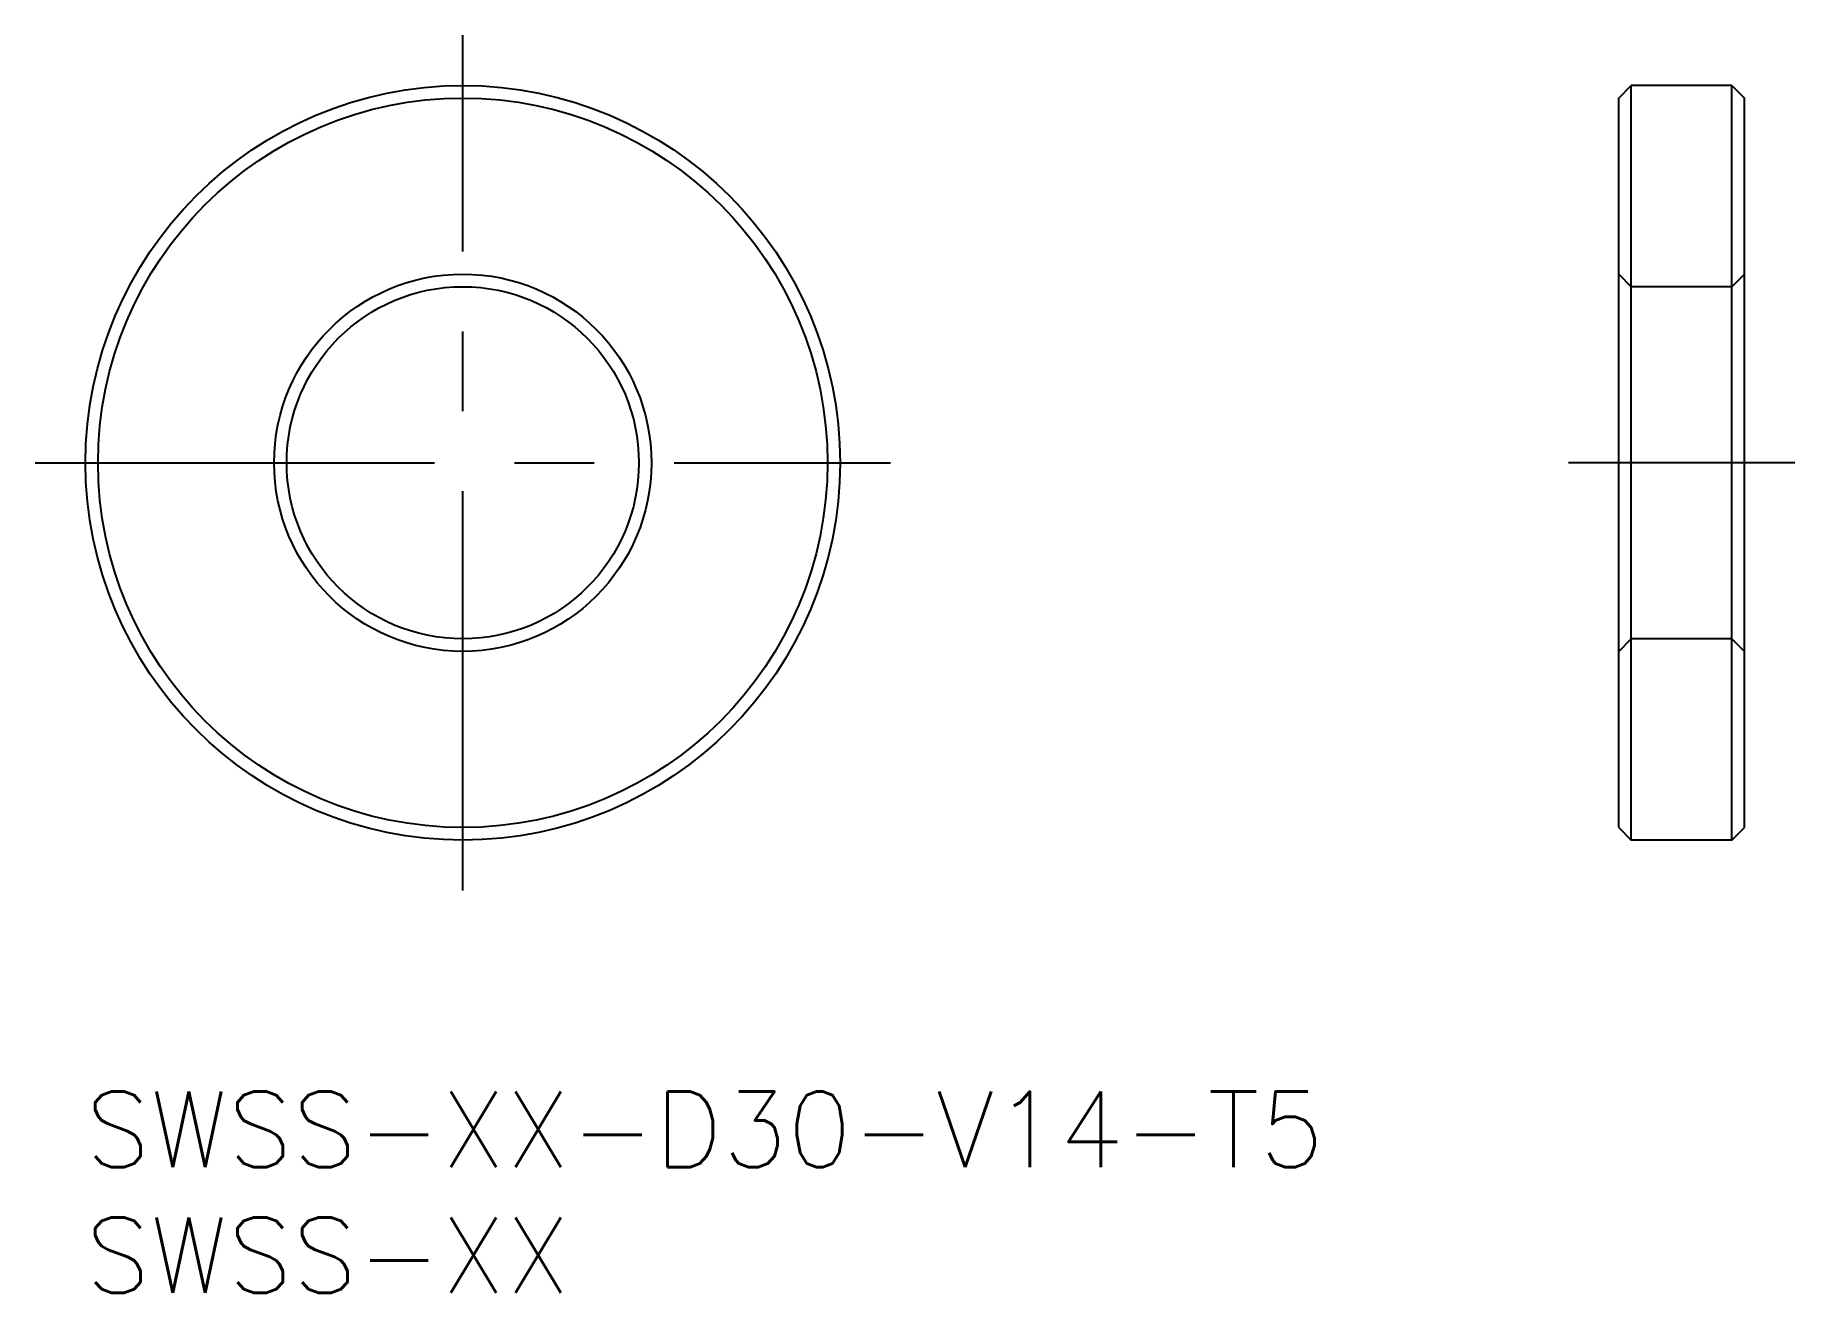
# Model space of a CAD drawing. Extents: x -2 to 68, y -8 to 42.
import ezdxf

# ---------------------------------------------------------------- set-up
doc = ezdxf.new("R2010")
doc.units = 0
doc.header["$LTSCALE"] = 0.5
doc.linetypes.add('CENTER', pattern=[50.8, 31.75, -6.35, 6.35, -6.35])
doc.linetypes.add('DASHED', pattern=[19.05, 12.7, -6.35])
for name, color, linetype in [('MSM_CENTER', 1, 'CENTER'), ('MSM_CONTINUOUS', 7, 'CONTINUOUS'), ('MSM_DASHED', 4, 'DASHED'), ('MSM_PART_NUMBER', 7, 'CONTINUOUS')]:
    doc.layers.add(name, color=color, linetype=linetype)
doc.styles.get("Standard").update_dxf_attribs({"font": 'txt.shx', "height": 3, "bigfont": 'bigfont.shx'})

# ---------------------------------------------------------------- blocks, each defined once
blk = doc.blocks.new('*U12')
at = {"layer": 'MSM_PART_NUMBER'}
blk.add_text('SWSS-XX-D30-V14-T5', height=3, dxfattribs=at).set_placement((0, -3))
blk = doc.blocks.new('*U13')
at = {"layer": 'MSM_PART_NUMBER'}
blk.add_text('SWSS-XX', height=3, dxfattribs=at).set_placement((0, -8))

msp = doc.modelspace()

# ---------------------------------------------------------------- linework, layer by layer
at = {"layer": 'MSM_CENTER'}
for p, q in [((15, 8), (15, 42)), ((-2, 25), (32, 25)), ((67.955, 25), (58.955, 25))]:
    msp.add_line(p, q, dxfattribs=at)
at = {"layer": 'MSM_CONTINUOUS'}
for p, q in [((60.955, 39.5), (61.455, 40)), ((61.455, 10), (61.455, 40)), ((65.455, 40), (61.455, 40)), ((65.455, 10), (65.455, 40)), ((65.455, 40), (65.955, 39.5)), ((60.955, 10.5), (60.955, 39.5)), ((65.955, 10.5), (65.955, 39.5)), ((60.955, 10.5), (61.455, 10)), ((65.455, 10), (65.955, 10.5)), ((65.455, 10), (61.455, 10))]:
    msp.add_line(p, q, dxfattribs=at)
for radius in [15, 14.5, 7.5, 7]:
    msp.add_circle((15, 25), radius, dxfattribs=at)
at = {"layer": 'MSM_DASHED'}
for p, q in [((60.955, 32.5), (61.455, 32)), ((65.455, 32), (65.955, 32.5)), ((65.455, 32), (61.455, 32)), ((60.955, 17.5), (61.455, 18)), ((65.455, 18), (61.455, 18)), ((65.455, 18), (65.955, 17.5))]:
    msp.add_line(p, q, dxfattribs=at)

# ---------------------------------------------------------------- block references
at = {"layer": 'MSM_CONTINUOUS'}
for name in ['*U12', '*U13']:
    msp.add_blockref(name, (0, 0), dxfattribs=at)

doc.saveas('drawing.dxf')
